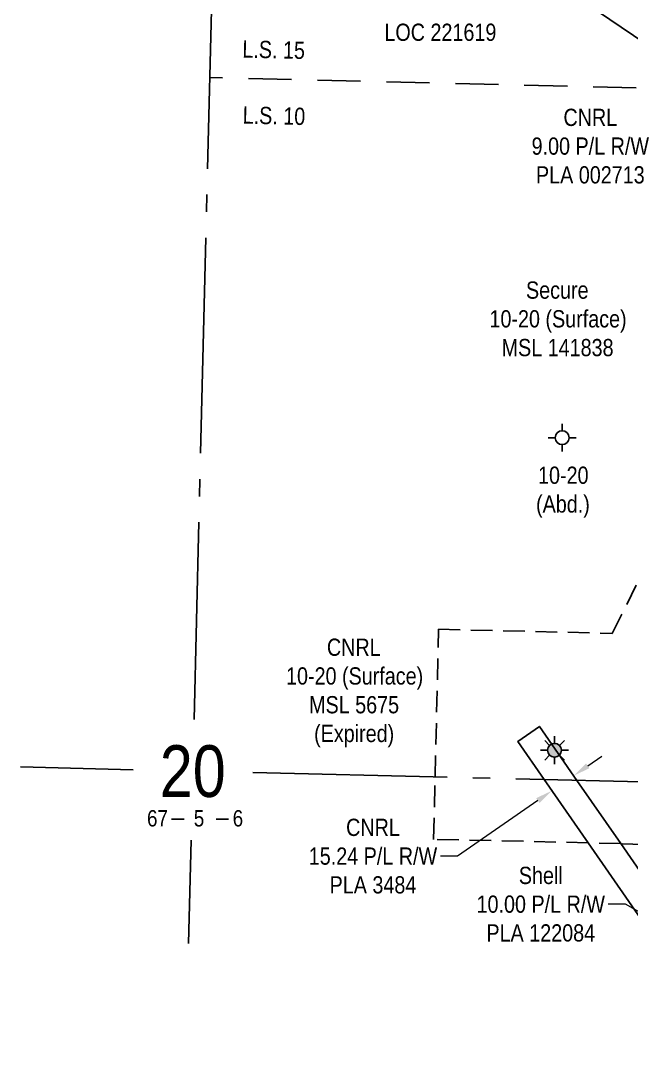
# Model space of a CAD drawing. Extents: x 388192 to 392250, y 6075257 to 6078288.
# Drawn here: x 389050 to 389405, y 6075321 to 6075915 of the extents above; entities that cross this region are included whole.
import ezdxf
from ezdxf.enums import TextEntityAlignment as Align

# ---------------------------------------------------------------- set-up
doc = ezdxf.new("R2010")
doc.units = 0
doc.header["$LTSCALE"] = 5
doc.header["$PDSIZE"] = 0.5
for name, pattern in [('foc-ACCESSROAD', [3.75, 2.5, -1.25]), ('foc-LSD', [8, 5, -3]), ('foc-QUARTERLINE', [33, 25, -3, 2, -3])]:
    doc.linetypes.add(name, pattern=pattern)
doc.layers.get('Defpoints').update_dxf_attribs({"color": 9})
for name, color, linetype in [('10', 1, 'Continuous'), ('9', 3, 'Continuous'), ('C-RW', 13, 'Continuous'), ('C-WS', 13, 'foc-ACCESSROAD'), ('C-WS-S', 13, 'Continuous'), ('F-RW', 190, 'Continuous'), ('F-WS-S', 190, 'Continuous'), ('L-QSEC', 8, 'foc-QUARTERLINE'), ('L-SECLBL', 7, 'Continuous'), ('L-SECTION-LSD', 7, 'foc-LSD')]:
    doc.layers.add(name, color=color, linetype=linetype)
for name, color, linetype, lineweight in [('C-AR-T', 13, 'Continuous', 9), ('C-RW-T', 13, 'Continuous', 9), ('C-WS-T', 13, 'Continuous', 9), ('F-AR-T', 190, 'Continuous', 9), ('F-RW-T', 190, 'Continuous', 9), ('F-WS-T', 190, 'Continuous', 9)]:
    doc.layers.add(name, color=color, linetype=linetype, lineweight=lineweight)
doc.styles.add('100L', font='ARIALN.TTF', dxfattribs={"height": 11})
doc.styles.add('80CG', font='ARIALN.TTF', dxfattribs={"height": 10})
doc.styles.add('80L', font='ARIALN.TTF', dxfattribs={"height": 10})
doc.styles.add('SIMPLEX', font='ARIALN.TTF')
doc.dimstyles.new('Compass 5 000', dxfattribs={"dimscale": 5, "dimtxt": 9, "dimasz": 2, "dimexe": 0.2, "dimexo": 0.0625, "dimgap": 0.5, "dimtad": 0, "dimtih": 1, "dimtoh": 1, "dimzin": 0, "dimdsep": 46, "dimtxsty": '80CG', "dimcen": 0.1, "dimse1": 1, "dimse2": 1, "dimclrd": 256, "dimclrt": 256, "dimaunit": 1, "dimadec": 4, "dimazin": 0, "dimtfac": 0.06, "dimtofl": 0, "dimtmove": 0, "dimatfit": 1, "dimfxl": 0.2, "dimtolj": 1, "dimtzin": 0, "dimlwd": -1, "dimarcsym": 0})

# ---------------------------------------------------------------- blocks, each defined once
blk = doc.blocks.new('L-SECLBL')
at = {"layer": '9', "color": 7}
for p, q in [((-5.08, -27.83), (-12.29, -27.83)), ((20.7, -27.83), (13.5, -27.83))]:
    blk.add_line(p, q, dxfattribs=at)
at = {"layer": '10', "color": 2, "style": 'SIMPLEX'}
blk.add_attdef('SEC', text='', height=30, dxfattribs=at).set_placement((0, 0), align=Align.MIDDLE)
at = {"layer": '10', "color": 5, "style": '80L'}
blk.add_attdef('TWP', text='', height=9.5, dxfattribs=at).set_placement((-14.43, -27.37), align=Align.MIDDLE_RIGHT)
blk.add_attdef('RGE', text='', height=9.5, dxfattribs=at).set_placement((3.62, -27.37), align=Align.MIDDLE_CENTER)
blk.add_attdef('MER', text='', height=9.5, dxfattribs=at).set_placement((23.17, -27.37), align=Align.MIDDLE_LEFT)
blk = doc.blocks.new('*D24')
at = {"layer": 'C-AR-T', "transparency": 16777216}
for p, q in [((389520.62, 6075500.24), (389510.62, 6075500.24)), ((389527.13, 6075492.62), (389520.62, 6075500.24)), ((389553.74, 6075461.51), (389560.24, 6075453.91))]:
    blk.add_line(p, q, dxfattribs=at)
for points in [[(389528.39, 6075493.71), (389525.86, 6075491.54), (389533.63, 6075485.02)], [(389555.01, 6075462.59), (389552.47, 6075460.42), (389547.24, 6075469.11)]]:
    blk.add_solid(points, dxfattribs=at)
at = {"layer": 'Defpoints', "color": 0, "transparency": 16777216}
for p in [(389601.05, 6075542.69), (389614.66, 6075526.77), (389533.63, 6075485.02)]:
    blk.add_point(p, dxfattribs=at)
at = {"layer": 'C-AR-T', "transparency": 16777216, "insert": (389482.67, 6075500.24), "char_height": 10, "width": 372.1014, "attachment_point": 5, "style": '80CG'}
blk.add_mtext('\\A1;CNRL\\P20.12 A/R\\PLOC 4748', dxfattribs=at)
blk = doc.blocks.new('*D26')
at = {"layer": 'Defpoints', "color": 0, "transparency": 16777216}
for p in [(389365.05, 6075952.38), (389354.2, 6075941.59), (389356.64, 6075939.94)]:
    blk.add_point(p, dxfattribs=at)
at = {"layer": 'F-AR-T', "transparency": 16777216}
for p, q in [((389368.21, 6075962.32), (389373.81, 6075970.6)), ((389348.6, 6075933.31), (389343, 6075925.02)), ((389343, 6075925.02), (389333, 6075925.02))]:
    blk.add_line(p, q, dxfattribs=at)
for points in [[(389366.83, 6075963.25), (389369.59, 6075961.39), (389362.61, 6075954.03)], [(389347.22, 6075934.24), (389349.98, 6075932.37), (389354.2, 6075941.59)]]:
    blk.add_solid(points, dxfattribs=at)
at = {"layer": 'F-AR-T', "transparency": 16777216, "insert": (389293.91, 6075925.02), "char_height": 10, "attachment_point": 5, "style": '80CG'}
blk.add_mtext('\\A1;Secure\\P15.00 P/L R/W\\PLOC 221619', dxfattribs=at)
blk = doc.blocks.new('*D29')
at = {"layer": 'C-AR-T', "transparency": 16777216}
for p, q in [((389476.14, 6075914.78), (389481.74, 6075923.06)), ((389459.86, 6075890.7), (389427.17, 6075842.34)), ((389427.17, 6075842.34), (389417.17, 6075842.34))]:
    blk.add_line(p, q, dxfattribs=at)
for points in [[(389474.76, 6075915.71), (389477.52, 6075913.84), (389470.54, 6075906.49)], [(389458.48, 6075891.63), (389461.24, 6075889.76), (389465.46, 6075898.98)]]:
    blk.add_solid(points, dxfattribs=at)
at = {"layer": 'Defpoints', "color": 0, "transparency": 16777216}
for p in [(389435.17, 6075930.4), (389430.1, 6075922.89), (389465.46, 6075898.98)]:
    blk.add_point(p, dxfattribs=at)
at = {"layer": 'C-AR-T', "transparency": 16777216, "insert": (389380.88, 6075842.34), "char_height": 10, "attachment_point": 5, "style": '80CG'}
blk.add_mtext('\\A1;CNRL\\P9.00 P/L R/W\\PPLA 002713', dxfattribs=at)
blk = doc.blocks.new('*D31')
at = {"layer": 'C-RW-T', "transparency": 16777216}
for p, q in [((389379.4, 6075483.07), (389387.62, 6075488.77)), ((389350.45, 6075462.99), (389303.9, 6075430.7)), ((389303.9, 6075430.7), (389293.9, 6075430.7))]:
    blk.add_line(p, q, dxfattribs=at)
for points in [[(389378.45, 6075484.44), (389380.35, 6075481.7), (389371.18, 6075477.37)], [(389349.5, 6075464.36), (389351.4, 6075461.62), (389358.66, 6075468.69)]]:
    blk.add_solid(points, dxfattribs=at)
at = {"layer": 'Defpoints', "color": 0, "transparency": 16777216}
for p in [(389370.68, 6075478.1), (389358.16, 6075469.42), (389358.66, 6075468.69)]:
    blk.add_point(p, dxfattribs=at)
at = {"layer": 'C-RW-T', "transparency": 16777216, "insert": (389254.81, 6075430.7), "char_height": 10, "attachment_point": 5, "style": '80CG'}
blk.add_mtext('\\A1;CNRL\\P15.24 P/L R/W\\PPLA 3484', dxfattribs=at)
blk = doc.blocks.new('*D37')
at = {"layer": 'Defpoints', "color": 0, "transparency": 16777216}
for p in [(389526.4, 6075348.3), (389535.1, 6075343.36), (389519.29, 6075335.77)]:
    blk.add_point(p, dxfattribs=at)
at = {"layer": 'F-RW-T', "transparency": 16777216}
for p, q in [((389401.23, 6075402.84), (389391.23, 6075402.84)), ((389510.59, 6075340.71), (389401.23, 6075402.84)), ((389536.67, 6075325.89), (389545.37, 6075320.95))]:
    blk.add_line(p, q, dxfattribs=at)
for points in [[(389511.41, 6075342.16), (389509.77, 6075339.26), (389519.29, 6075335.77)], [(389537.5, 6075327.34), (389535.85, 6075324.45), (389527.98, 6075330.83)]]:
    blk.add_solid(points, dxfattribs=at)
at = {"layer": 'F-RW-T', "transparency": 16777216, "insert": (389352.14, 6075402.84), "char_height": 10, "attachment_point": 5, "style": '80CG'}
blk.add_mtext('\\A1;Shell\\P10.00 P/L R/W\\PPLA 122084', dxfattribs=at)
blk = doc.blocks.new('GABD')
for p, q in [((0, 0.81), (0, 1.62)), ((-0.81, 0), (-1.62, 0)), ((1.62, 0), (0.81, 0)), ((0, -0.81), (0, -1.62))]:
    blk.add_line(p, q)
blk.add_circle((0, 0), 0.8)
blk = doc.blocks.new('GAS')
h = blk.add_hatch(color=255)
h.dxf.hatch_style = 1
edge = h.paths.add_edge_path()
edge.add_arc((0, 0), 0.9, 0, 360)
for p, q in [((0, 0.81), (0, 1.62)), ((-0.81, 0), (-1.62, 0)), ((-0.57, 0.57), (-1.14, 1.14)), ((0.57, 0.57), (1.14, 1.14)), ((1.62, 0), (0.81, 0)), ((-0.57, -0.57), (-1.14, -1.14)), ((0, -0.81), (0, -1.62)), ((1.14, -1.14), (0.57, -0.57))]:
    blk.add_line(p, q)
blk.add_circle((0, 0), 0.8)

msp = doc.modelspace()

# ---------------------------------------------------------------- linework, layer by layer
at = {"layer": 'C-RW'}
msp.add_lwpolyline([(389442.067, 6075348.437), (389379.579, 6075438.529), (389354.194, 6075475.13), (389338.851, 6075497.258), (389351.393, 6075505.906), (389373.054, 6075474.676), (389398.49, 6075438.005), (389450.044, 6075363.703)], dxfattribs=at)
at = {"layer": 'C-WS'}
msp.add_lwpolyline([(389413.013, 6075473.714), (389411.826, 6075437.568), (389398.486, 6075437.997), (389379.577, 6075438.526), (389289.987, 6075440.447), (389290.842, 6075476.656), (389292.865, 6075562.285), (389393.614, 6075559.905), (389431.222, 6075635.322), (389452.708, 6075633.342), (389415.826, 6075559.381), (389413.013, 6075473.714)], close=True, dxfattribs=at)
at = {"layer": 'F-RW', "flags": 128}
msp.add_lwpolyline([(390067.773, 6075878.526), (389996.978, 6075838.635), (389966.384, 6075821.395), (389822.916, 6075740.549), (389814.191, 6075735.632), (389799.119, 6075727.221), (389789.252, 6075721.575), (389779.483, 6075716.059), (389776.352, 6075714.335), (389764.637, 6075707.698), (389755.74, 6075702.74), (389744.047, 6075696.166), (389729.406, 6075687.932), (389164.806, 6076069.629), (389066.449, 6076136.124)], dxfattribs=at)
at = {"layer": 'L-QSEC', "flags": 128}
for points in [[(389170.088, 6076284.15), (389151.03, 6075510.025)], [(389115.793, 6075480.873), (389050.357, 6075482.445)], [(389957.567, 6075460.645), (389185.031, 6075479.209)], [(389149.308, 6075440.072), (389147.832, 6075380.111)]]:
    msp.add_lwpolyline(points, dxfattribs=at)
at = {"layer": 'L-SECTION-LSD', "flags": 128}
msp.add_lwpolyline([(389967.395, 6075862.698), (389160.19, 6075882.098)], dxfattribs=at)

# ---------------------------------------------------------------- block references
at = {"layer": 'C-WS-S', "xscale": 4.998189999999997, "yscale": 4.998189999999997, "zscale": 4.998189999999997}
msp.add_blockref('GAS', (389360.115, 6075492.114), dxfattribs=at)
at = {"layer": 'F-WS-S', "xscale": 4.998189999999997, "yscale": 4.998189999999997, "zscale": 4.998189999999997}
msp.add_blockref('GABD', (389364.568, 6075673.355), dxfattribs=at)
at = {"layer": 'L-SECLBL', "xscale": 0.9996379999999999, "yscale": 0.9996379999999999, "zscale": 0.9996379999999999}
msp.add_blockref('L-SECLBL', (389150.292, 6075480.043), dxfattribs=at).add_auto_attribs({'SEC': '20', 'TWP': '67', 'RGE': '5', 'MER': '6'})

# ---------------------------------------------------------------- texts
at = {"layer": 'C-WS-T', "insert": (389203.331, 6075556.868), "char_height": 9.99638, "width": 79.74492, "attachment_point": 1, "style": '80L'}
msp.add_mtext('\\pi24.77902;CNRL\\P\\pi1.05296;10-20 (Surface)\\P\\pi14.43488;MSL 5675\\P\\pi17.33969;(Expired)', dxfattribs=at)
at = {"layer": 'F-WS-T', "char_height": 9.99638, "attachment_point": 1, "style": '80L'}
for s, insert, width in [('\\pi22.23901;Secure\\P\\pi1.05296;10-20 (Surface)\\P\\pi8.08656;MSL 141838', (389321.338, 6075763.932), 79.74492), ('\\pi1.54671;10-20\\P\\pi0.39433;(Abd.)', (389349.021, 6075656.596), 30.58688)]:
    msp.add_mtext(s, dxfattribs=dict(at, insert=insert, width=width))

# ---------------------------------------------------------------- dimensions: what is measured, and where the dimension line sits
at = {"layer": 'C-AR-T'}
for base, p1, p2, angle, text, picture, middle in [((389465.46, 6075898.982), (389435.174, 6075930.4), (389430.096, 6075922.89), 235.93918, 'CNRL\\P9.00 P/L R/W\\PPLA 002713', '*D29', (389380.88, 6075842.339)), ((389533.628, 6075485.022), (389614.665, 6075526.769), (389601.053, 6075542.686), 130.537783, 'CNRL\\P20.12 A/R\\PLOC 4748', '*D24', (389482.674, 6075500.236))]:
    dim = msp.add_linear_dim(base=base, p1=p1, p2=p2, angle=angle, text=text, dimstyle='Compass 5 000', dxfattribs=at)
    dim.commit()
    dim.dimension.update_dxf_attribs({"geometry": picture, "text_midpoint": middle, "dimtype": 161})
at = {"layer": 'C-RW-T'}
dim = msp.add_linear_dim(base=(389358.663, 6075468.686), p1=(389370.677, 6075478.103), p2=(389358.155, 6075469.419), angle=214.743228, text='CNRL\\P15.24 P/L R/W\\PPLA 3484', dimstyle='Compass 5 000', dxfattribs=at)
dim.commit()
dim.dimension.update_dxf_attribs({"geometry": '*D31', "text_midpoint": (389254.811, 6075430.703), "dimtype": 161})
at = {"layer": 'F-AR-T'}
dim = msp.add_linear_dim(base=(389354.198, 6075941.591), p1=(389365.052, 6075952.383), p2=(389356.64, 6075939.94), angle=235.939339, text='Secure\\P15.00 P/L R/W\\PLOC 221619', dimstyle='Compass 5 000', dxfattribs=at)
dim.commit()
dim.dimension.update_dxf_attribs({"geometry": '*D26', "text_midpoint": (389293.91, 6075925.022), "dimtype": 161})
at = {"layer": 'F-RW-T'}
dim = msp.add_linear_dim(base=(389519.286, 6075335.771), p1=(389535.095, 6075343.361), p2=(389526.403, 6075348.299), angle=150.399211, text='Shell\\P10.00 P/L R/W\\PPLA 122084', dimstyle='Compass 5 000', dxfattribs=at)
dim.commit()
dim.dimension.update_dxf_attribs({"geometry": '*D37', "text_midpoint": (389352.139, 6075402.842), "dimtype": 161})

# ---------------------------------------------------------------- next in the draw order: texts
at = {"layer": 'L-SECTION-LSD', "char_height": 9.99638, "attachment_point": 1, "rotation": 358.623283, "style": '100L', "bg_fill": 3, "box_fill_scale": 1.5, "bg_fill_color": 256, "bg_fill_transparency": 0}
for s, width, insert in [('\\pi1.84514;L.S. 15', 36.8461, (389177.35, 6075903.79)), ('\\pi2.02835;L.S. 10', 36.94067, (389177.35, 6075865.519))]:
    msp.add_mtext_dynamic_manual_height_columns(s, width=width, gutter_width=54.98, heights=[0], dxfattribs=dict(at, insert=insert))

doc.saveas('drawing.dxf')
